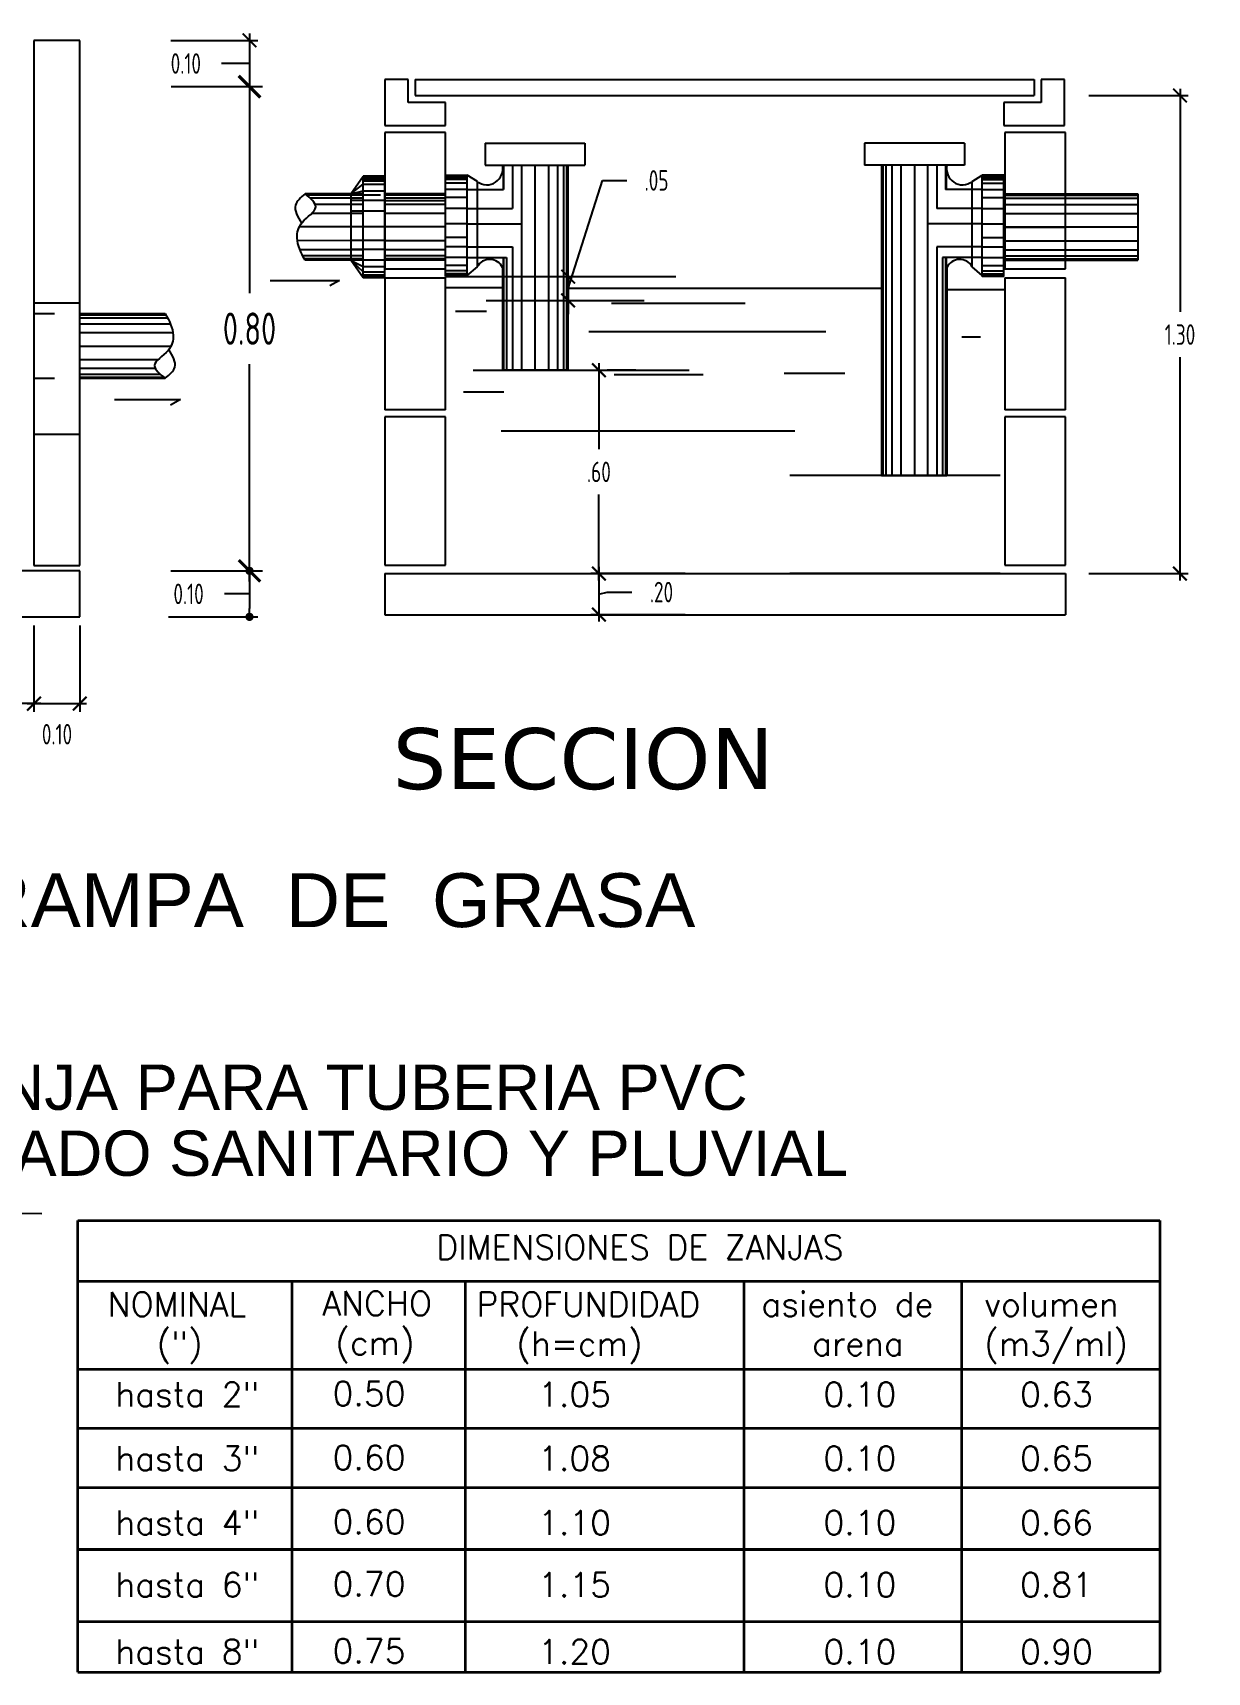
# Model space of a CAD drawing. Header units: feet. Extents: x 1019 to 2236, y -546 to 122.
# Drawn here: x 1102.37 to 1110.94, y -406.73 to -394.76 of the extents above; entities that cross this region are included whole.
import ezdxf
from ezdxf.enums import TextEntityAlignment as Align

# ---------------------------------------------------------------- set-up
doc = ezdxf.new("R2010")
doc.units = ezdxf.units.FT
doc.header["$LTSCALE"] = 0.05
doc.header["$MEASUREMENT"] = 0
doc.linetypes.add('DASHED4', pattern=[0.1875, 0.125, -0.0625])
for name, color, linetype in [('AGUA-P', 7, 'DASHED4'), ('DIM', 10, 'Continuous'), ('DIN-SANT.', 7, 'Continuous'), ('ELEV-2PL', 31, 'Continuous'), ('MARCO', 1, 'Continuous'), ('SANITARIA', 7, 'Continuous'), ('TEXTM', 2, 'Continuous'), ('TEXTO-1', 2, 'Continuous')]:
    doc.layers.add(name, color=color, linetype=linetype)
doc.layers.add('TEXTSANI', color=7, linetype='Continuous', lineweight=35)
doc.styles.add('Arch-Dim', font='romans.shx', dxfattribs={"width": 0.75})
doc.styles.add('DIM', font='DIM.shx', dxfattribs={"width": 0.8, "height": 0.15})
doc.styles.add('R120', font='arial.ttf', dxfattribs={"height": 0.24})
doc.styles.add('RD290', font='verdana.ttf', dxfattribs={"height": 0.38})
doc.dimstyles.new('DIM', dxfattribs={"dimtxt": 0.15, "dimasz": 0.06, "dimexe": 0.06, "dimexo": 0.4, "dimgap": 0.09, "dimtad": 0, "dimtih": 1, "dimtoh": 1, "dimzin": 0, "dimdsep": 46, "dimtxsty": 'DIM', "dimblk": 'DOT', "dimcen": 0.06, "dimdle": 0.05, "dimclrd": 1, "dimclre": 1, "dimclrt": 7, "dimaunit": 1, "dimadec": 3, "dimazin": 0, "dimtfac": 1, "dimtofl": 0, "dimtmove": 1, "dimatfit": 1, "dimldrblk": 'CLOSEDBLANK', "dimfxl": 0.06, "dimtolj": 1, "dimtzin": 0, "dimarcsym": 0})

# ---------------------------------------------------------------- blocks, each defined once
blk = doc.blocks.new('_ArchTick')
at = {"color": 0, "linetype": 'ByBlock', "const_width": 0.15}
blk.add_lwpolyline([(-0.5, -0.5), (0.5, 0.5)], dxfattribs=at)
blk = doc.blocks.new('*D107')
at = {"layer": 'Defpoints', "color": 0, "transparency": 16777216}
for p in [(1102.374, -398.689, -30.195), (1098.118, -398.825, 0.676), (1102.374, -399.659)]:
    blk.add_point(p, dxfattribs=at)
at = {"layer": 'DIN-SANT.', "color": 1, "lineweight": -2, "transparency": 16777216}
for p, q in [((1102.374, -399.089), (1102.374, -399.719)), ((1098.118, -399.225), (1098.118, -399.719)), ((1098.068, -399.659), (1099.985, -399.659)), ((1102.424, -399.659), (1100.508, -399.659))]:
    blk.add_line(p, q, dxfattribs=at)
at = {"layer": 'DIN-SANT.', "color": 1, "lineweight": -2, "transparency": 16777216, "xscale": 0.1, "yscale": 0.1, "zscale": 0.1, "rotation": 180}
blk.add_blockref('_ArchTick', (1098.118, -399.659), dxfattribs=at)
at = {"layer": 'DIN-SANT.', "color": 1, "lineweight": -2, "transparency": 16777216, "xscale": 0.1, "yscale": 0.1, "zscale": 0.1}
blk.add_blockref('_ArchTick', (1102.374, -399.659), dxfattribs=at)
at = {"layer": 'DIN-SANT.', "color": 7, "transparency": 16777216, "insert": (1100.246, -399.659), "char_height": 0.15, "attachment_point": 5, "style": 'DIM'}
blk.add_mtext('\\A1;1.00', dxfattribs=at)
blk = doc.blocks.new('_ClosedBlank')
at = {"layer": 'DIM', "color": 0, "lineweight": -2}
for p, q in [((-1, 0.17), (0, 0)), ((-1, 0.17), (-1, -0.17)), ((0, 0), (-1, -0.17))]:
    blk.add_line(p, q, dxfattribs=at)
blk = doc.blocks.new('*D108')
at = {"layer": 'Defpoints', "color": 0, "transparency": 16777216}
for p in [(1102.374, -398.689, -30.195), (1102.708, -398.689, -30.195), (1102.708, -399.659)]:
    blk.add_point(p, dxfattribs=at)
at = {"layer": 'DIN-SANT.', "color": 1, "lineweight": -2, "transparency": 16777216}
for p, q in [((1102.374, -399.089), (1102.374, -399.719)), ((1102.708, -399.089), (1102.708, -399.719)), ((1102.324, -399.659), (1102.758, -399.659))]:
    blk.add_line(p, q, dxfattribs=at)
at = {"layer": 'DIN-SANT.', "color": 1, "lineweight": -2, "transparency": 16777216, "xscale": 0.1, "yscale": 0.1, "zscale": 0.1, "rotation": 180}
blk.add_blockref('_ArchTick', (1102.374, -399.659), dxfattribs=at)
at = {"layer": 'DIN-SANT.', "color": 1, "lineweight": -2, "transparency": 16777216, "xscale": 0.1, "yscale": 0.1, "zscale": 0.1}
blk.add_blockref('_ArchTick', (1102.708, -399.659), dxfattribs=at)
at = {"layer": 'DIN-SANT.', "color": 7, "transparency": 16777216, "insert": (1102.542, -399.882), "char_height": 0.15, "attachment_point": 5, "style": 'DIM'}
blk.add_mtext('\\A1;0.10', dxfattribs=at)
blk = doc.blocks.new('*D109')
at = {"layer": 'Defpoints', "color": 0, "transparency": 16777216}
for p in [(1102.973, -394.814, 0.617), (1102.977, -395.152, 0.617), (1103.948, -395.152)]:
    blk.add_point(p, dxfattribs=at)
at = {"layer": 'DIN-SANT.', "color": 1, "lineweight": -2, "transparency": 16777216}
for p, q in [((1103.948, -394.764), (1103.948, -395.202)), ((1103.373, -394.814), (1104.008, -394.814)), ((1103.924, -394.983), (1103.744, -394.983)), ((1103.948, -394.983), (1103.924, -394.983)), ((1103.377, -395.152), (1104.008, -395.152))]:
    blk.add_line(p, q, dxfattribs=at)
at = {"layer": 'DIN-SANT.', "color": 1, "lineweight": -2, "transparency": 16777216, "xscale": 0.1, "yscale": 0.1, "zscale": 0.1}
for p, rotation in [((1103.948, -394.814), 90), ((1103.948, -395.152), 270)]:
    blk.add_blockref('_ArchTick', p, dxfattribs=dict(at, rotation=rotation))
at = {"layer": 'DIN-SANT.', "color": 7, "transparency": 16777216, "insert": (1103.483, -394.983), "char_height": 0.15, "attachment_point": 5, "style": 'DIM'}
blk.add_mtext('\\A1;0.10', dxfattribs=at)
blk = doc.blocks.new('DOT')
at = {"color": 0, "linetype": 'ByBlock'}
blk.add_line((-0.5, 0), (-1, 0), dxfattribs=at)
at = {"color": 0, "linetype": 'ByBlock', "const_width": 0.5}
blk.add_lwpolyline([(-0.25, 0, 1), (0.25, 0, 1)], format="xyb", close=True, dxfattribs=at)
blk = doc.blocks.new('*D110')
at = {"layer": 'Defpoints', "color": 0, "transparency": 16777216}
for p in [(1102.973, -398.689, 0.617), (1102.956, -399.025, -30.136), (1103.948, -399.025)]:
    blk.add_point(p, dxfattribs=at)
at = {"layer": 'DIN-SANT.', "color": 1, "lineweight": -2, "transparency": 16777216}
for p, q in [((1103.373, -398.689), (1104.008, -398.689)), ((1103.948, -398.749), (1103.948, -398.965)), ((1103.945, -398.857), (1103.765, -398.857)), ((1103.948, -398.857), (1103.945, -398.857)), ((1103.356, -399.025), (1104.008, -399.025))]:
    blk.add_line(p, q, dxfattribs=at)
at = {"layer": 'DIN-SANT.', "color": 1, "lineweight": -2, "transparency": 16777216, "xscale": 0.06, "yscale": 0.06, "zscale": 0.06}
for p, rotation in [((1103.948, -398.689), 90), ((1103.948, -399.025), 270)]:
    blk.add_blockref('DOT', p, dxfattribs=dict(at, rotation=rotation))
at = {"layer": 'DIN-SANT.', "color": 7, "transparency": 16777216, "insert": (1103.503, -398.857), "char_height": 0.15, "attachment_point": 5, "style": 'DIM'}
blk.add_mtext('\\A1;0.10', dxfattribs=at)
blk = doc.blocks.new('_DOT')
at = {"color": 0, "linetype": 'ByBlock'}
blk.add_line((-0.5, 0), (-1, 0), dxfattribs=at)
at = {"color": 0, "linetype": 'ByBlock', "const_width": 0.5}
blk.add_lwpolyline([(-0.25, 0, 1), (0.25, 0, 1)], format="xyb", close=True, dxfattribs=at)
blk = doc.blocks.new('*D111')
at = {"layer": 'Defpoints', "color": 0, "transparency": 16777216}
for p in [(1106.464, -396.54, 31.299), (1106.275, -396.714), (1106.464, -396.714, 31.299)]:
    blk.add_point(p, dxfattribs=at)
at = {"layer": 'DIN-SANT.', "color": 1, "lineweight": -2, "transparency": 16777216}
for p, q in [((1106.275, -396.627), (1106.525, -395.837)), ((1106.525, -395.837), (1106.705, -395.837)), ((1106.275, -396.54), (1106.275, -396.44)), ((1106.064, -396.54), (1106.215, -396.54)), ((1106.275, -396.54), (1106.275, -396.714)), ((1106.064, -396.714), (1106.215, -396.714)), ((1106.275, -396.714), (1106.275, -396.814))]:
    blk.add_line(p, q, dxfattribs=at)
at = {"layer": 'DIN-SANT.', "color": 1, "lineweight": -2, "transparency": 16777216, "xscale": 0.1, "yscale": 0.1, "zscale": 0.1}
for p, rotation in [((1106.275, -396.54), 270), ((1106.275, -396.714), 90)]:
    blk.add_blockref('_ArchTick', p, dxfattribs=dict(at, rotation=rotation))
at = {"layer": 'DIN-SANT.', "color": 7, "transparency": 16777216, "insert": (1106.921, -395.837), "char_height": 0.15, "attachment_point": 5, "style": 'DIM'}
blk.add_mtext('\\A1;.05', dxfattribs=at)
blk = doc.blocks.new('*D112')
at = {"layer": 'Defpoints', "color": 0, "transparency": 16777216}
for p in [(1107.53, -398.709, -0.092), (1106.5, -399.009), (1107.53, -399.009, 31.203)]:
    blk.add_point(p, dxfattribs=at)
at = {"layer": 'DIN-SANT.', "color": 1, "lineweight": -2, "transparency": 16777216}
for p, q in [((1107.13, -398.709), (1106.44, -398.709)), ((1106.5, -398.659), (1106.5, -399.059)), ((1106.5, -398.859), (1106.561, -398.844)), ((1106.561, -398.844), (1106.741, -398.844)), ((1107.13, -399.009), (1106.44, -399.009))]:
    blk.add_line(p, q, dxfattribs=at)
at = {"layer": 'DIN-SANT.', "color": 1, "lineweight": -2, "transparency": 16777216, "xscale": 0.1, "yscale": 0.1, "zscale": 0.1}
for p, rotation in [((1106.5, -398.709), 90), ((1106.5, -399.009), 270)]:
    blk.add_blockref('_ArchTick', p, dxfattribs=dict(at, rotation=rotation))
at = {"layer": 'DIN-SANT.', "color": 7, "transparency": 16777216, "insert": (1106.957, -398.844), "char_height": 0.15, "attachment_point": 5, "style": 'DIM'}
blk.add_mtext('\\A1;.20', dxfattribs=at)
blk = doc.blocks.new('*D115')
at = {"layer": 'Defpoints', "color": 0, "transparency": 16777216}
for p in [(1106.37, -397.223, 0.577), (1106.37, -398.709, 0.577), (1106.5, -398.709)]:
    blk.add_point(p, dxfattribs=at)
at = {"layer": 'DIN-SANT.', "color": 1, "lineweight": -2, "transparency": 16777216}
for p, q in [((1106.5, -397.173), (1106.5, -397.801)), ((1106.77, -397.223), (1106.56, -397.223)), ((1106.5, -398.759), (1106.5, -398.131)), ((1106.77, -398.709), (1106.56, -398.709))]:
    blk.add_line(p, q, dxfattribs=at)
at = {"layer": 'DIN-SANT.', "color": 1, "lineweight": -2, "transparency": 16777216, "xscale": 0.1, "yscale": 0.1, "zscale": 0.1}
for p, rotation in [((1106.5, -397.223), 90), ((1106.5, -398.709), 270)]:
    blk.add_blockref('_ArchTick', p, dxfattribs=dict(at, rotation=rotation))
at = {"layer": 'DIN-SANT.', "color": 7, "transparency": 16777216, "insert": (1106.5, -397.966), "char_height": 0.15, "attachment_point": 5, "style": 'DIM'}
blk.add_mtext('\\A1;.60', dxfattribs=at)
blk = doc.blocks.new('*D116')
at = {"layer": 'Defpoints', "color": 0, "transparency": 16777216}
for p in [(1109.678, -395.217, -0.028), (1109.678, -398.709, 0.577), (1110.744, -398.709)]:
    blk.add_point(p, dxfattribs=at)
at = {"layer": 'DIN-SANT.', "color": 1, "lineweight": -2, "transparency": 16777216}
for p, q in [((1110.744, -395.167), (1110.744, -396.798)), ((1110.078, -395.217), (1110.804, -395.217)), ((1110.744, -398.759), (1110.744, -397.128)), ((1110.078, -398.709), (1110.804, -398.709))]:
    blk.add_line(p, q, dxfattribs=at)
at = {"layer": 'DIN-SANT.', "color": 1, "lineweight": -2, "transparency": 16777216, "xscale": 0.1, "yscale": 0.1, "zscale": 0.1}
for p, rotation in [((1110.744, -395.217), 90), ((1110.744, -398.709), 270)]:
    blk.add_blockref('_ArchTick', p, dxfattribs=dict(at, rotation=rotation))
at = {"layer": 'DIN-SANT.', "color": 7, "transparency": 16777216, "insert": (1110.744, -396.963), "char_height": 0.15, "attachment_point": 5, "style": 'DIM'}
blk.add_mtext('\\A1;1.30', dxfattribs=at)

msp = doc.modelspace()

# ---------------------------------------------------------------- linework, layer by layer
at = {"layer": 'AGUA-P', "color": 11, "linetype": 'ByBlock'}
msp.add_line((1100.665, -403.358), (1102.431, -403.384), dxfattribs=at)
at = {"layer": 'Defpoints', "color": 0, "linetype": 'ByBlock'}
for p in [(1102.876, -394.814, 0.467), (1109.558, -397.992, -62.264), (1102.71, -399.025, -30.285)]:
    msp.add_point(p, dxfattribs=at)
at = {"layer": 'DIN-SANT.', "color": 1}
for p, q in [((1103.607, -395.152, -0.149), (1104.043, -395.152, -0.149)), ((1103.948, -395.073, -0.149), (1103.948, -396.66, -0.149)), ((1103.948, -398.767, -0.149), (1103.948, -397.18, -0.149)), ((1103.603, -398.689, -0.149), (1104.043, -398.689, -0.149))]:
    msp.add_line(p, q, dxfattribs=at)
at = {"layer": 'ELEV-2PL', "ltscale": 0.1, "extrusion": (-0.173648, 4.25315e-17, 0.984808)}
for p, q in [((1102.374, -394.814, 0.408), (1102.374, -398.651, 0.408)), ((1102.71, -394.814, 0.467), (1102.374, -394.814, 0.408)), ((1102.71, -398.651, 0.467), (1102.71, -394.814, 0.467)), ((1102.374, -397.691, 0.408), (1102.71, -397.691, 0.467)), ((1102.374, -398.651, 0.408), (1102.71, -398.651, 0.467))]:
    msp.add_line(p, q, dxfattribs=at)
at = {"layer": 'ELEV-2PL', "ltscale": 0.1, "extrusion": (4.25315e-17, 0.173648, 0.984808)}
for p, q in [((1104.936, -395.099, -31.28), (1104.936, -395.437, -31.22)), ((1105.108, -395.099, -31.28), (1104.936, -395.099, -31.28)), ((1105.108, -395.268, -31.25), (1105.108, -395.099, -31.28)), ((1105.159, -395.099, -0.203), (1109.678, -395.099, -0.203)), ((1105.159, -395.099, -0.203), (1105.159, -395.217, -0.182)), ((1109.678, -395.099, -0.203), (1109.678, -395.217, -0.182)), ((1109.901, -395.099, -31.28), (1109.729, -395.099, -31.28)), ((1109.729, -395.099, -31.28), (1109.729, -395.268, -31.25)), ((1109.901, -395.437, -31.22), (1109.901, -395.099, -31.28)), ((1105.379, -395.268, -31.25), (1105.108, -395.268, -31.25)), ((1105.159, -395.217, -0.182), (1109.678, -395.217, -0.182)), ((1105.379, -395.437, -31.22), (1105.379, -395.268, -31.25)), ((1109.729, -395.268, -31.25), (1109.458, -395.268, -31.25)), ((1109.458, -395.268, -31.25), (1109.458, -395.437, -31.22)), ((1104.936, -395.437, -31.22), (1105.379, -395.437, -31.22)), ((1104.936, -395.488, -0.135), (1104.936, -396.483, 0.041)), ((1105.379, -395.488, -0.135), (1104.936, -395.488, -0.135)), ((1105.379, -396.483, 0.041), (1105.379, -395.488, -0.135)), ((1109.458, -395.437, -31.22), (1109.901, -395.437, -31.22)), ((1109.907, -395.488, -0.135), (1109.464, -395.488, -0.135)), ((1109.464, -395.488, -0.135), (1109.464, -396.483, 0.041)), ((1109.907, -396.483, 0.041), (1109.907, -395.488, -0.135)), ((1104.936, -396.548, 0.052), (1104.936, -397.513, 0.223)), ((1105.379, -397.513, 0.223), (1105.379, -396.548, 0.052)), ((1109.907, -397.513, 0.223), (1109.907, -396.548, 0.052)), ((1105.379, -397.513, 0.223), (1104.936, -397.513, 0.223)), ((1104.936, -397.564, 0.232), (1104.936, -398.647, 0.422)), ((1105.379, -397.564, 0.232), (1104.936, -397.564, 0.232)), ((1105.379, -398.647, 0.422), (1105.379, -397.564, 0.232)), ((1109.907, -397.513, 0.223), (1109.464, -397.513, 0.223)), ((1109.907, -397.564, 0.232), (1109.464, -397.564, 0.232)), ((1109.464, -397.564, 0.232), (1109.464, -398.647, 0.422)), ((1109.907, -398.647, 0.422), (1109.907, -397.564, 0.232)), ((1102.708, -398.689, -30.344), (1098.197, -398.689, -30.344)), ((1102.708, -399.025, -30.285), (1102.708, -398.689, -30.344)), ((1104.936, -398.647, 0.422), (1105.379, -398.647, 0.422)), ((1109.464, -398.647, 0.422), (1109.907, -398.647, 0.422)), ((1098.197, -399.025, -30.285), (1102.708, -399.025, -30.285))]:
    msp.add_line(p, q, dxfattribs=at)
at = {"layer": 'ELEV-2PL', "ltscale": 0.1}
for p, q in [((1104.936, -398.709, 0.422), (1109.907, -398.709, 0.422)), ((1104.936, -398.709, 0.422), (1104.936, -399.009, 0.422)), ((1109.431, -398.709, -30.873), (1107.895, -398.709, -30.873)), ((1109.907, -398.709, 0.422), (1109.907, -399.009, 0.422)), ((1104.936, -399.009, 0.422), (1109.907, -399.009, 0.422))]:
    msp.add_line(p, q, dxfattribs=at)
at = {"layer": 'MARCO', "color": 9, "linetype": 'Continuous'}
for q in [(1104.601, -396.567, 0.467), (1104.606, -396.567, 0.467)]:
    msp.add_line((1104.1, -396.567, 0.467), q, dxfattribs=at)
at = {"layer": 'MARCO', "color": 8, "linetype": 'Continuous'}
for p, q in [((1105.537, -396.54, -0.019), (1107.061, -396.54, -0.019)), ((1105.677, -396.54, 0.518), (1106.83, -396.54, 0.518)), ((1105.677, -396.714, 0.518), (1106.83, -396.714, 0.518)), ((1106.263, -396.625, -30.872), (1108.574, -396.625, -30.872)), ((1106.593, -396.734, 0.518), (1107.567, -396.734, 0.518)), ((1106.426, -396.94, 0.518), (1108.157, -396.94, 0.518)), ((1105.581, -397.223, 0.422), (1107.16, -397.223, 0.422)), ((1106.612, -397.255, 0.518), (1107.262, -397.255, 0.518)), ((1107.852, -397.245, 0.518), (1108.295, -397.245, 0.518)), ((1105.786, -397.667, 0.518), (1107.931, -397.667, 0.518)), ((1109.431, -397.992, -30.873), (1107.895, -397.992, -30.873))]:
    msp.add_line(p, q, dxfattribs=at)
at = {"layer": 'MARCO', "color": 9, "linetype": 'Continuous', "extrusion": (4.25315e-17, 0.173648, 0.984808)}
msp.add_line((1109.464, -396.548, 0.052), (1109.464, -397.513, 0.223), dxfattribs=at)
at = {"layer": 'SANITARIA', "color": 8, "linetype": 'Continuous', "extrusion": (0.173648, -7.02871e-17, 0.984808)}
for p, q in [((1105.668, -395.565, -30.767), (1105.668, -395.726, -30.767)), ((1105.668, -395.565, -30.767), (1106.397, -395.565, -30.895)), ((1106.397, -395.565, -30.895), (1106.397, -395.726, -30.895)), ((1105.668, -395.726, -30.767), (1106.397, -395.726, -30.895)), ((1105.8, -395.726, -30.79), (1105.8, -395.904, -30.79)), ((1105.804, -395.726, -30.791), (1105.804, -395.904, -30.791)), ((1105.87, -395.726, -30.802), (1105.87, -396.042, -30.802)), ((1105.935, -395.726, -30.814), (1105.935, -397.223, -30.814)), ((1106.032, -395.726, -30.831), (1106.032, -397.223, -30.831)), ((1106.132, -395.726, -30.848), (1106.132, -397.223, -30.848)), ((1106.197, -395.726, -30.86), (1106.197, -397.223, -30.86)), ((1106.241, -395.726, -30.868), (1106.241, -397.223, -30.868)), ((1106.263, -395.726, -30.872), (1106.263, -397.223, -30.872)), ((1106.267, -395.726, -30.872), (1106.267, -397.223, -30.872)), ((1106.272, -395.726, -30.873), (1106.272, -397.223, -30.873)), ((1105.87, -396.321, -30.802), (1105.87, -397.223, -30.802)), ((1105.796, -396.474, -30.789), (1105.796, -397.223, -30.789)), ((1105.8, -396.4, -30.79), (1105.8, -397.223, -30.79)), ((1105.804, -396.4, -30.791), (1105.804, -397.223, -30.791)), ((1105.826, -396.4, -30.795), (1105.826, -397.223, -30.795)), ((1105.804, -396.714, -30.791), (1105.804, -397.223, -30.791)), ((1105.804, -396.714, -30.791), (1105.804, -397.223, -30.791)), ((1105.804, -396.714, -30.791), (1105.804, -397.223, -30.791)), ((1106.263, -396.714, -30.872), (1106.263, -397.223, -30.872))]:
    msp.add_line(p, q, dxfattribs=at)
at = {"layer": 'SANITARIA', "color": 8, "linetype": 'Continuous', "extrusion": (-0.173648, 1.4776e-17, 0.984808)}
for p, q in [((1109.169, -395.565, -30.767), (1108.44, -395.565, -30.895)), ((1108.44, -395.565, -30.895), (1108.44, -395.726, -30.895)), ((1109.169, -395.565, -30.767), (1109.169, -395.726, -30.767)), ((1109.169, -395.726, -30.767), (1108.44, -395.726, -30.895)), ((1108.565, -395.726, -30.873), (1108.565, -397.992, -30.873)), ((1108.57, -395.726, -30.872), (1108.57, -397.992, -30.872)), ((1108.574, -395.726, -30.872), (1108.574, -397.992, -30.872)), ((1108.596, -395.726, -30.868), (1108.596, -397.992, -30.868)), ((1108.639, -395.726, -30.86), (1108.639, -397.992, -30.86)), ((1108.705, -395.726, -30.848), (1108.705, -397.992, -30.848)), ((1108.804, -395.726, -30.831), (1108.804, -397.992, -30.831)), ((1108.901, -395.726, -30.814), (1108.901, -397.992, -30.814)), ((1108.967, -395.726, -30.802), (1108.967, -396.042, -30.802)), ((1109.032, -395.726, -30.791), (1109.032, -395.904, -30.791)), ((1109.037, -395.726, -30.79), (1109.037, -395.904, -30.79)), ((1108.967, -396.321, -30.802), (1108.967, -397.992, -30.802)), ((1109.01, -396.4, -30.795), (1109.01, -397.992, -30.795)), ((1109.032, -396.4, -30.79), (1109.032, -397.992, -30.79)), ((1109.037, -396.4, -30.79), (1109.037, -397.992, -30.79)), ((1109.041, -396.474, -30.789), (1109.041, -397.992, -30.789)), ((1108.574, -396.714, -30.872), (1108.574, -397.992, -30.872))]:
    msp.add_line(p, q, dxfattribs=at)
at = {"layer": 'SANITARIA', "color": 8, "linetype": 'Continuous'}
for p, q in [((1104.689, -395.936, -0.212), (1104.777, -395.807, 0.08)), ((1104.689, -395.936, -0.212), (1104.777, -395.864, -0.246)), ((1104.777, -395.817, -0.246), (1104.936, -395.817, 0.052)), ((1104.777, -395.826, -0.246), (1104.936, -395.826, 0.052)), ((1104.777, -395.839, -0.246), (1104.936, -395.839, 0.052)), ((1104.777, -395.864, -0.246), (1104.936, -395.864, 0.052)), ((1105.537, -395.809, -0.455), (1105.379, -395.809, -0.157)), ((1105.537, -395.817, -0.455), (1105.379, -395.817, -0.157)), ((1105.537, -395.831, -0.455), (1105.379, -395.831, -0.157)), ((1105.537, -395.856, -0.455), (1105.379, -395.856, -0.157)), ((1105.612, -395.846, -0.01), (1105.537, -395.799, -0.019)), ((1109.225, -395.846, -0.01), (1109.299, -395.799, -0.019)), ((1109.299, -395.809, -0.455), (1109.458, -395.809, -0.157)), ((1109.299, -395.817, -0.455), (1109.458, -395.817, -0.157)), ((1109.299, -395.831, -0.455), (1109.458, -395.831, -0.157)), ((1109.299, -395.856, -0.455), (1109.458, -395.856, -0.157)), ((1104.689, -395.936, -0.212), (1104.777, -395.912, -0.246)), ((1104.689, -395.936, -0.212), (1104.689, -396.419, -0.212)), ((1104.689, -395.981, -0.085), (1104.936, -395.981, 0.378)), ((1104.777, -395.912, -0.246), (1104.936, -395.912, 0.052)), ((1105.379, -395.985, -0.047), (1104.936, -395.985, -0.047)), ((1105.537, -395.904, -0.455), (1105.379, -395.904, -0.157)), ((1105.537, -395.963, 0.307), (1105.379, -395.963, 0.605)), ((1105.537, -395.904, -0.455), (1105.804, -395.904, -30.791)), ((1109.299, -395.904, -0.455), (1109.032, -395.904, -30.791)), ((1109.299, -395.904, -0.455), (1109.458, -395.904, -0.157)), ((1109.299, -395.963, 0.307), (1109.458, -395.963, 0.605)), ((1110.436, -395.936, -0.329), (1110.436, -396.419, -0.329)), ((1104.689, -396.06, -0.411), (1104.936, -396.06, 0.052)), ((1105.537, -396.042, -0.019), (1105.379, -396.042, 0.279)), ((1105.537, -396.042, -0.019), (1105.87, -396.042, -30.802)), ((1109.299, -396.042, -0.019), (1108.967, -396.042, -30.802)), ((1109.299, -396.042, -0.019), (1109.458, -396.042, 0.279)), ((1104.689, -396.173, -0.411), (1104.936, -396.173, 0.052)), ((1105.537, -396.155, -0.019), (1105.379, -396.155, 0.279)), ((1105.537, -396.155, -0.019), (1105.935, -396.155, -24.792)), ((1109.299, -396.155, -0.019), (1108.901, -396.155, -24.792)), ((1109.299, -396.155, -0.019), (1109.458, -396.155, 0.279)), ((1109.458, -396.178, -0.047), (1109.901, -396.178, -0.047)), ((1104.689, -396.273, -0.737), (1104.936, -396.273, -0.274)), ((1104.689, -396.339, -0.737), (1104.936, -396.339, -0.274)), ((1105.537, -396.255, -0.345), (1105.379, -396.255, -0.047)), ((1105.537, -396.321, -0.345), (1105.379, -396.321, -0.047)), ((1105.537, -396.321, -0.345), (1105.87, -396.321, -30.802)), ((1109.299, -396.321, -0.345), (1108.967, -396.321, -30.802)), ((1109.299, -396.255, -0.345), (1109.458, -396.255, -0.047)), ((1109.299, -396.321, -0.345), (1109.458, -396.321, -0.047)), ((1104.689, -396.418, -0.411), (1104.936, -396.418, 0.052)), ((1104.777, -396.548, 0.08), (1104.689, -396.419, -0.212)), ((1104.69, -396.421, -0.209), (1104.777, -396.466, -0.246)), ((1104.69, -396.421, -0.209), (1104.777, -396.505, -0.246)), ((1104.777, -396.466, -0.246), (1104.936, -396.466, 0.052)), ((1105.537, -396.4, -0.019), (1105.379, -396.4, 0.279)), ((1105.537, -396.458, -0.455), (1105.379, -396.458, -0.157)), ((1105.537, -396.4, -0.019), (1105.826, -396.4, -30.795)), ((1105.537, -396.531, -0.781), (1105.612, -396.468, -0.01)), ((1109.299, -396.4, -0.019), (1109.01, -396.4, -30.795)), ((1109.299, -396.531, -0.781), (1109.225, -396.468, -0.01)), ((1109.299, -396.4, -0.019), (1109.458, -396.4, 0.279)), ((1109.299, -396.458, -0.455), (1109.458, -396.458, -0.157)), ((1104.606, -396.567, 0.467), (1104.534, -396.608, 0.467)), ((1104.777, -396.505, -0.246), (1104.936, -396.505, 0.052)), ((1104.777, -396.527, -0.246), (1104.936, -396.527, 0.052)), ((1104.777, -396.539, -0.572), (1104.936, -396.539, -0.274)), ((1104.777, -396.543, -0.246), (1104.936, -396.543, 0.052)), ((1105.537, -396.497, -0.455), (1105.379, -396.497, -0.157)), ((1105.537, -396.519, -0.455), (1105.379, -396.519, -0.157)), ((1105.537, -396.531, -0.781), (1105.379, -396.531, -0.483)), ((1105.537, -396.535, -0.455), (1105.379, -396.535, -0.157)), ((1109.299, -396.497, -0.455), (1109.458, -396.497, -0.157)), ((1109.299, -396.519, -0.455), (1109.458, -396.519, -0.157)), ((1109.299, -396.531, -0.781), (1109.458, -396.531, -0.483)), ((1109.299, -396.535, -0.455), (1109.458, -396.535, -0.157)), ((1105.379, -396.62, 0.137), (1105.796, -396.62, -30.789)), ((1109.464, -396.637, 0.052), (1109.041, -396.637, -30.789)), ((1105.452, -396.793, 0.518), (1105.678, -396.793, 0.518)), ((1109.15, -396.98, 0.518), (1109.288, -396.98, 0.518)), ((1106.272, -397.223, -30.873), (1105.796, -397.223, -30.789)), ((1102.961, -397.437, 0.467), (1103.443, -397.437, 0.467)), ((1103.443, -397.437, 0.467), (1103.372, -397.478, 0.467)), ((1105.511, -397.382, 0.518), (1105.806, -397.382, 0.518)), ((1108.565, -397.992, -30.873), (1109.041, -397.992, -30.789))]:
    msp.add_line(p, q, dxfattribs=at)
at = {"layer": 'SANITARIA', "color": 8, "linetype": 'Continuous', "extrusion": (0.173648, 7.02871e-17, 0.984808)}
for p, q in [((1104.936, -395.807, 0.052), (1104.777, -395.807, 0.08)), ((1104.777, -396.548, 0.191), (1104.777, -395.807, 0.191)), ((1104.936, -396.548, 0.163), (1104.936, -395.807, 0.163)), ((1104.904, -395.945, -0.179), (1104.689, -395.945, -0.23)), ((1104.904, -395.945, -0.179), (1104.689, -395.945, -0.23)), ((1104.904, -395.945, -0.179), (1104.689, -395.945, -0.23)), ((1104.936, -396.548, 0.052), (1104.777, -396.548, 0.08))]:
    msp.add_line(p, q, dxfattribs=at)
at = {"layer": 'SANITARIA', "color": 8, "linetype": 'Continuous', "extrusion": (-0.173648, 7.02871e-17, 0.984808)}
for p, q in [((1105.379, -395.799, -0.157), (1105.537, -395.799, -0.129)), ((1105.379, -396.54, -0.047), (1105.379, -395.799, -0.047)), ((1105.537, -396.54, -0.019), (1105.537, -395.799, -0.019)), ((1105.612, -396.468, -0.01), (1105.612, -395.846, -0.01)), ((1104.777, -395.936, -0.274), (1104.354, -395.936, -0.455)), ((1104.777, -395.941, -0.274), (1104.359, -395.941, -0.454)), ((1104.777, -395.945, -0.274), (1104.365, -395.945, -0.453)), ((1104.777, -395.945, -0.274), (1104.365, -395.945, -0.453)), ((1104.777, -395.945, -0.274), (1104.365, -395.945, -0.453)), ((1104.777, -395.945, -0.274), (1104.365, -395.945, -0.453)), ((1104.777, -395.967, -0.274), (1104.391, -395.967, -0.448)), ((1105.379, -395.936, -0.047), (1104.936, -395.936, -0.312)), ((1105.379, -395.941, -0.047), (1104.936, -395.941, -0.312)), ((1105.379, -395.945, -0.047), (1104.936, -395.945, -0.312)), ((1105.379, -395.967, -0.047), (1104.936, -395.967, -0.312)), ((1104.777, -396.078, -0.274), (1104.403, -396.078, -0.446)), ((1104.777, -396.012, -0.274), (1104.428, -396.012, -0.442)), ((1105.379, -396.012, -0.047), (1104.936, -396.012, -0.312)), ((1105.379, -396.078, -0.047), (1104.936, -396.078, -0.312)), ((1104.777, -396.177, -0.274), (1104.312, -396.177, -0.462)), ((1105.379, -396.177, -0.047), (1104.936, -396.177, -0.312)), ((1104.777, -396.277, -0.274), (1104.298, -396.278, -0.465)), ((1104.777, -396.344, -0.274), (1104.317, -396.344, -0.461)), ((1105.379, -396.278, -0.047), (1104.936, -396.278, -0.312)), ((1105.379, -396.344, -0.047), (1104.936, -396.344, -0.312)), ((1104.777, -396.388, -0.274), (1104.338, -396.388, -0.458)), ((1104.777, -396.411, -0.274), (1104.349, -396.411, -0.456)), ((1104.777, -396.415, -0.274), (1104.352, -396.415, -0.455)), ((1104.777, -396.41, -0.274), (1104.354, -396.41, -0.455)), ((1104.777, -396.419, -0.274), (1104.354, -396.419, -0.455)), ((1105.379, -396.388, -0.047), (1104.936, -396.388, -0.312)), ((1105.379, -396.41, -0.047), (1104.936, -396.41, -0.312)), ((1105.379, -396.415, -0.047), (1104.936, -396.415, -0.312)), ((1105.379, -396.419, -0.047), (1104.936, -396.419, -0.312)), ((1105.379, -396.54, -0.157), (1105.537, -396.54, -0.129))]:
    msp.add_line(p, q, dxfattribs=at)
at = {"layer": 'SANITARIA', "color": 8, "linetype": 'Continuous', "extrusion": (0.173648, -1.4776e-17, 0.984808)}
for p, q in [((1109.225, -396.468, -0.01), (1109.225, -395.846, -0.01)), ((1109.458, -395.799, -0.157), (1109.299, -395.799, -0.129)), ((1109.299, -396.54, -0.019), (1109.299, -395.799, -0.019)), ((1109.458, -396.54, -0.157), (1109.458, -395.799, -0.157)), ((1109.458, -395.936, -0.047), (1110.436, -395.936, -0.329)), ((1109.458, -395.941, -0.047), (1110.436, -395.941, -0.329)), ((1109.458, -395.945, -0.047), (1110.436, -395.945, -0.329)), ((1109.458, -395.967, -0.047), (1110.436, -395.967, -0.329)), ((1110.145, -395.945, -0.278), (1110.436, -395.945, -0.329)), ((1110.145, -395.945, -0.278), (1110.436, -395.945, -0.329)), ((1110.145, -395.945, -0.278), (1110.436, -395.945, -0.329)), ((1109.458, -396.012, -0.047), (1110.436, -396.012, -0.329)), ((1109.458, -396.078, -0.047), (1110.436, -396.078, -0.329)), ((1109.458, -396.177, -0.047), (1110.436, -396.177, -0.329)), ((1109.458, -396.278, -0.047), (1110.436, -396.278, -0.329)), ((1109.458, -396.344, -0.047), (1110.436, -396.344, -0.329)), ((1109.458, -396.388, -0.047), (1110.436, -396.388, -0.329)), ((1109.458, -396.41, -0.047), (1110.436, -396.41, -0.329)), ((1109.458, -396.415, -0.047), (1110.436, -396.415, -0.329)), ((1109.458, -396.419, -0.047), (1110.436, -396.419, -0.329)), ((1109.458, -396.54, -0.157), (1109.299, -396.54, -0.129))]:
    msp.add_line(p, q, dxfattribs=at)
at = {"layer": 'SANITARIA', "color": 8, "linetype": 'Continuous', "extrusion": (4.25315e-17, 0.173648, 0.984808)}
for p, q in [((1104.936, -396.483, 0.041), (1105.379, -396.483, 0.041)), ((1109.464, -396.483, 0.041), (1109.907, -396.483, 0.041)), ((1104.936, -396.548, 0.052), (1105.379, -396.548, 0.052)), ((1109.464, -396.548, 0.052), (1109.907, -396.548, 0.052)), ((1102.377, -396.81, -30.437), (1102.525, -396.81, -30.437)), ((1102.708, -396.81, -30.437), (1103.332, -396.81, -30.437)), ((1102.708, -396.815, -30.437), (1103.335, -396.815, -30.437)), ((1102.708, -396.819, -30.436), (1103.332, -396.819, -30.436)), ((1102.708, -396.819, -30.436), (1103.337, -396.819, -30.436)), ((1102.708, -396.841, -30.432), (1103.349, -396.841, -30.432)), ((1102.708, -396.884, -30.424), (1103.369, -396.884, -30.424)), ((1102.708, -396.949, -30.413), (1103.389, -396.949, -30.413)), ((1102.708, -397.047, -30.396), (1103.374, -397.047, -30.396)), ((1102.708, -397.144, -30.379), (1103.283, -397.144, -30.379)), ((1102.377, -397.282, -30.354), (1102.525, -397.282, -30.354)), ((1102.708, -397.209, -30.367), (1103.258, -397.209, -30.367)), ((1102.708, -397.252, -30.36), (1103.295, -397.252, -30.36)), ((1102.708, -397.274, -30.356), (1103.322, -397.274, -30.356)), ((1102.708, -397.274, -30.356), (1103.322, -397.274, -30.356)), ((1102.708, -397.274, -30.356), (1103.322, -397.274, -30.356)), ((1102.708, -397.274, -30.356), (1103.321, -397.274, -30.356)), ((1102.708, -397.278, -30.355), (1103.327, -397.278, -30.355)), ((1102.708, -397.282, -30.354), (1103.332, -397.282, -30.354))]:
    msp.add_line(p, q, dxfattribs=at)
at = {"layer": 'SANITARIA', "color": 8, "linetype": 'Continuous', "extrusion": (-0.173648, 4.25315e-17, 0.984808)}
msp.add_line((1102.374, -396.732, 0.408), (1102.71, -396.732, 0.467), dxfattribs=at)
at = {"layer": 'SANITARIA', "color": 8, "linetype": 'Continuous'}
for centre, radius, start, end in [((1105.681, -395.752, -0.01), 0.117, 233.7012, 12.695), ((1109.156, -395.752, -0.01), 0.117, 167.305, 306.2988), ((1105.702, -396.517, -0.01), 0.103, 24.6502, 151.4797), ((1109.135, -396.517, -0.01), 0.103, 28.5203, 155.3498)]:
    msp.add_arc(centre, radius, start, end, dxfattribs=at)
for points in [[(1104.354, -395.936, -0.455), (1104.284, -396.018, -0.467), (1104.328, -396.15, -0.459)], [(1104.354, -396.419, -0.455), (1104.296, -396.257, -0.465), (1104.333, -396.144, -0.458), (1104.432, -396.031, -0.441), (1104.354, -395.936, -0.455)], [(1103.332, -396.81, -30.437), (1103.391, -396.969, -30.409), (1103.353, -397.079, -30.39), (1103.254, -397.19, -30.371), (1103.332, -397.282, -30.354)], [(1103.332, -397.282, -30.354), (1103.403, -397.202, -30.368), (1103.358, -397.073, -30.391)]]:
    msp.add_spline(points, degree=3, dxfattribs=at)
at = {"layer": 'TEXTSANI', "ltscale": 0.05}
for p, q in [((1102.694, -406.734), (1102.694, -403.433)), ((1102.694, -403.433), (1110.596, -403.433)), ((1110.596, -403.433), (1110.596, -406.734)), ((1102.694, -403.877), (1110.596, -403.877)), ((1104.256, -403.877), (1104.256, -406.734)), ((1105.524, -403.877), (1105.524, -406.734)), ((1107.559, -403.877), (1107.559, -406.734)), ((1109.147, -403.877), (1109.147, -406.734)), ((1102.694, -404.52), (1110.596, -404.52)), ((1110.596, -404.953), (1102.694, -404.953)), ((1102.694, -405.384), (1110.596, -405.384)), ((1110.596, -405.838), (1102.694, -405.838)), ((1102.694, -405.838), (1110.596, -405.838)), ((1110.596, -406.365), (1102.694, -406.365)), ((1102.694, -406.734), (1110.596, -406.734))]:
    msp.add_line(p, q, dxfattribs=at)

# ---------------------------------------------------------------- block references
at = {"layer": 'DIN-SANT.', "color": 1, "xscale": 0.1575, "yscale": 0.1575, "zscale": 0.1575}
for p, rotation in [((1103.948, -395.152, -0.149), 90), ((1103.948, -398.689, -0.149), 270)]:
    msp.add_blockref('_ArchTick', p, dxfattribs=dict(at, rotation=rotation))

# ---------------------------------------------------------------- texts
at = {"layer": 'DIN-SANT.', "color": 7, "insert": (1103.948, -396.92, -0.149), "char_height": 0.2362, "attachment_point": 5, "style": 'DIM'}
msp.add_mtext('\\A1;0.80', dxfattribs=at)
at = {"layer": 'TEXTM', "color": 4, "ltscale": 0.05, "style": 'R120'}
msp.add_text('DETALLE  TRAMPA  DE  GRASA', height=0.3933, dxfattribs=at).set_placement((1098.87, -401.291, 32.371))
for s, p in [('DETALLE ZANJA PARA TUBERIA PVC  ', (1103.592, -402.626)), ('  ALCANTARILLADO SANITARIO Y PLUVIAL', (1103.592, -403.108))]:
    msp.add_text(s, height=0.33094, dxfattribs=at).set_placement(p, align=Align.CENTER)
at = {"layer": 'TEXTO-1', "extrusion": (-6.37966e-17, -0.173648, 0.984808), "style": 'RD290'}
msp.add_text('SECCION', height=0.4521, dxfattribs=at).set_placement((1104.993, -388.595, 102.074), align=Align.BOTTOM_LEFT)
at = {"layer": 'TEXTSANI', "ltscale": 0.05, "style": 'Arch-Dim'}
for s, height, p in [('DIMENSIONES DE ZANJAS', 0.17747, (1105.313, -403.718)), ('NOMINAL', 0.1775, (1102.913, -404.135)), ('ANCHO', 0.1775, (1104.481, -404.129)), ('PROFUNDIDAD', 0.17747, (1105.606, -404.135)), ('asiento de', 0.1775, (1107.687, -404.135)), ('volumen', 0.1775, (1109.315, -404.135)), ('(")', 0.1775, (1103.271, -404.422)), ('(cm)', 0.1775, (1104.576, -404.416)), ('(h=cm)', 0.1775, (1105.898, -404.422)), ('(m3/ml)', 0.1775, (1109.315, -404.422)), ('arena', 0.1775, (1108.057, -404.422)), ('hasta 2"', 0.1775, (1102.969, -404.793)), ('0.50', 0.1775, (1104.555, -404.787)), ('1.05', 0.1775, (1106.056, -404.793)), ('0.10', 0.1775, (1108.14, -404.793)), ('0.63', 0.1775, (1109.576, -404.793)), ('hasta 3"', 0.1775, (1102.969, -405.261)), ('0.60', 0.1775, (1104.555, -405.255)), ('1.08', 0.1775, (1106.056, -405.261)), ('0.10', 0.1775, (1108.14, -405.261)), ('0.65', 0.1775, (1109.576, -405.261)), ('hasta 4"', 0.1775, (1102.969, -405.73)), ('0.60', 0.1775, (1104.555, -405.724)), ('1.10', 0.1775, (1106.056, -405.73)), ('0.10', 0.1775, (1108.14, -405.73)), ('0.66', 0.1775, (1109.576, -405.73)), ('hasta 6"', 0.1775, (1102.969, -406.183)), ('0.70', 0.1775, (1104.555, -406.178)), ('1.15', 0.1775, (1106.056, -406.183)), ('0.10', 0.1775, (1108.14, -406.183)), ('0.81', 0.1775, (1109.576, -406.183)), ('hasta 8"', 0.1775, (1102.969, -406.673)), ('0.75', 0.1775, (1104.555, -406.667)), ('1.20', 0.1775, (1106.056, -406.673)), ('0.10', 0.1775, (1108.14, -406.673)), ('0.90', 0.1775, (1109.576, -406.673))]:
    msp.add_text(s, height=height, dxfattribs=at).set_placement(p)

# ---------------------------------------------------------------- dimensions: what is measured, and where the dimension line sits
at = {"layer": 'DIN-SANT.'}
for base, p1, p2, text, picture, middle in [((1103.948, -395.152, -0.149), (1102.973, -394.814, 0.467), (1102.977, -395.152, 0.467), '0.10', '*D109', (1103.654, -394.983, -0.149)), ((1106.275, -396.714, -30.781), (1106.464, -396.54, 0.518), (1106.464, -396.714, 0.518), '.05', '*D111', (1106.795, -395.837, -30.781)), ((1106.5, -399.009, -0.154), (1107.53, -398.709, -0.246), (1107.53, -399.009, 31.049), '.20', '*D112', (1106.831, -398.844, -0.154))]:
    dim = msp.add_linear_dim(base=base, p1=p1, p2=p2, angle=90, text=text, dimstyle='DIM', override={"dimasz": 0.1, "dimblk1": 'ArchTick', "dimblk2": 'ArchTick', "dimsah": 1}, dxfattribs=at)
    dim.commit()
    dim.dimension.update_dxf_attribs({"geometry": picture, "text_midpoint": middle, "dimtype": 160})
for base, p1, p2, text, picture, middle in [((1110.744, -398.709, -0.154), (1109.678, -395.217, -0.182), (1109.678, -398.709, 0.422), '1.30', '*D116', (1110.744, -396.963, -0.154)), ((1106.5, -398.709, -0.154), (1106.37, -397.223, 0.422), (1106.37, -398.709, 0.422), '.60', '*D115', (1106.5, -397.966, -0.154))]:
    dim = msp.add_linear_dim(base=base, p1=p1, p2=p2, angle=90, text=text, dimstyle='DIM', override={"dimasz": 0.1, "dimblk1": 'ArchTick', "dimblk2": 'ArchTick', "dimsah": 1}, dxfattribs=at)
    dim.commit()
    dim.dimension.update_dxf_attribs({"geometry": picture, "text_midpoint": middle})
dim = msp.add_linear_dim(base=(1102.374, -399.659, -0.149), p1=(1098.118, -398.825, 0.527), p2=(1102.374, -398.689, -30.344), text='1.00', dimstyle='DIM', override={"dimasz": 0.1, "dimblk1": 'ArchTick', "dimblk2": 'ArchTick', "dimsah": 1}, dxfattribs=at)
dim.commit()
dim.dimension.update_dxf_attribs({"geometry": '*D107', "text_midpoint": (1100.246, -399.659, -0.149)})
dim = msp.add_linear_dim(base=(1102.708, -399.659, -0.149), p1=(1102.374, -398.689, -30.344), p2=(1102.708, -398.689, -30.344), text='0.10', dimstyle='DIM', override={"dimasz": 0.1, "dimblk1": 'ArchTick', "dimblk2": 'ArchTick', "dimsah": 1}, dxfattribs=at)
dim.commit()
dim.dimension.update_dxf_attribs({"geometry": '*D108', "text_midpoint": (1102.542, -399.882, -0.149), "dimtype": 160})
dim = msp.add_linear_dim(base=(1103.948, -399.025, -0.149), p1=(1102.973, -398.689, 0.467), p2=(1102.956, -399.025, -30.285), angle=90, text='0.10', dimstyle='DIM', dxfattribs=at)
dim.commit()
dim.dimension.update_dxf_attribs({"geometry": '*D110', "text_midpoint": (1103.675, -398.857, -0.149), "dimtype": 160})

doc.saveas('drawing.dxf')
